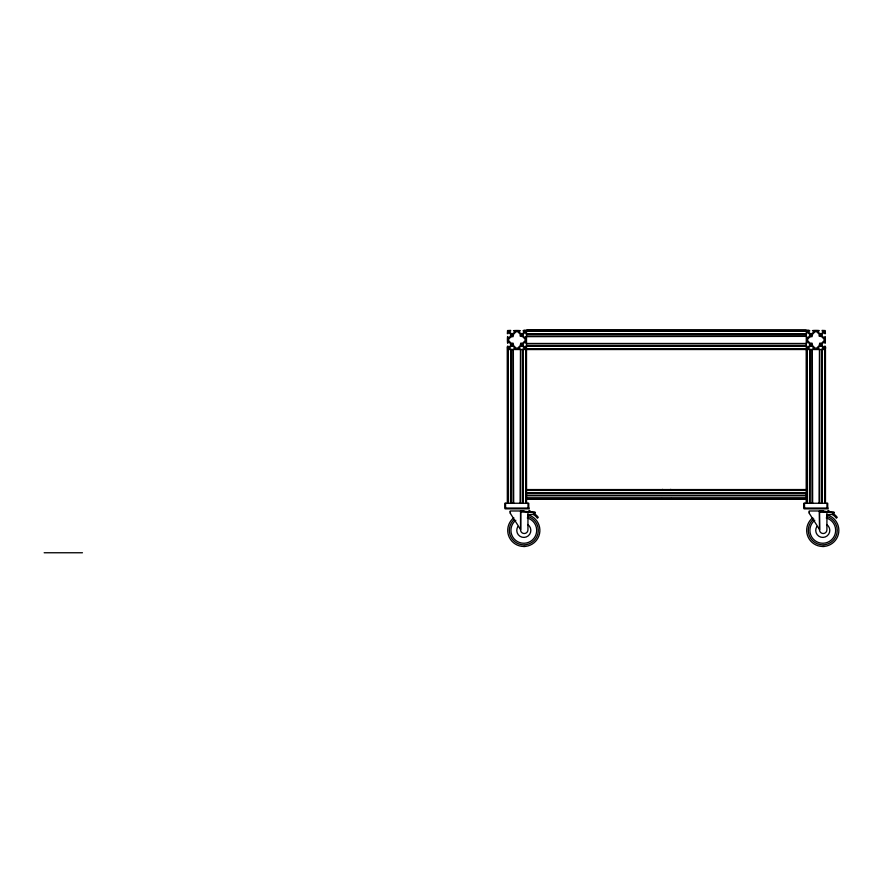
<?xml version="1.0" encoding="UTF-8"?>
<svg xmlns="http://www.w3.org/2000/svg" width="883" height="883" viewBox="0 0 883 883"><rect width="100%" height="100%" fill="white"/><g stroke="black" fill="none" stroke-linecap="round" stroke-linejoin="round"><path stroke-width="1.32" d="M826.918 514.855L833.751 514.27L834.093 512.306L819.49 510.981L826.93 511.654L826.907 529.811A3.709 3.709 0 0 1 823.199 533.52A3.709 3.709 0 0 1 819.49 529.811L819.446 510.981L819.7 529.767L809.369 513.476L809.181 511.61L809.38 513.476M525.683 503.255L525.683 349.525L526.511 348.697L806.267 348.619L807.095 349.525L807.084 503.255M806.278 346.302L807.084 346.246L807.095 348.112L809.523 345.695L809.523 343.741L807.095 341.324L806.687 343.465L526.091 343.465L525.683 341.324L523.266 343.741L523.266 345.695L525.683 348.112L525.694 346.246L526.511 346.302M824.645 503.255L824.645 349.525C827.239 348.917 824.115 342.957 824.656 348.112L822.239 345.695L822.239 343.741L824.656 341.324C825.605 349.414 825.594 330.463 824.656 338.509L822.239 336.092L822.239 334.138L824.656 331.721L824.667 333.586L825.406 333.697L825.241 330.551L822.095 330.385L822.239 331.136L824.082 331.136L821.654 333.564L819.711 333.564L817.283 331.136C825.362 330.132 806.389 330.132 814.479 331.136L812.051 333.564L810.108 333.564L807.68 331.136C812.89 331.611 806.852 328.597 806.278 331.136L526.511 331.059C525.716 328.608 520.021 331.688 525.098 331.136L522.681 333.564L520.727 333.564L518.31 331.136C526.367 330.264 507.449 330.264 515.495 331.136L513.078 333.564L511.125 333.564L508.707 331.136L510.573 331.125L510.683 330.385L507.537 330.551L507.372 333.697L508.111 333.586L508.122 331.721L510.551 334.138L510.551 336.092L508.122 338.509C507.096 330.43 507.217 349.37 508.122 341.324L510.551 343.741L510.551 345.695L508.122 348.112C508.619 342.88 505.617 348.984 508.122 349.525L508.122 503.255M671.356 498.498L670.594 499.005M662.062 489.646L662.636 489.403M525.893 349.491L526.003 503.255M824.877 349.491L824.854 503.255M527.957 514.855L534.789 514.27L535.131 512.306L520.529 510.981L520.529 529.811A3.709 3.709 0 0 0 524.237 533.52A3.709 3.709 0 0 0 527.946 529.811L527.968 511.654L520.573 511.643L535.12 512.394M806.576 349.525L806.433 503.255L806.267 330.242L526.511 330.242L526.511 503.255M806.278 330.341L526.511 330.374L806.278 330.507M526.511 330.65L806.278 330.661M526.511 330.849L806.267 330.849M526.511 334.072L806.267 334.072M526.511 336.015L806.267 336.015M526.511 343.675L806.267 343.675M526.511 345.617L806.267 345.617M526.511 346.224L806.267 346.202M526.511 348.84L806.267 348.84M526.511 348.94L806.267 349.039M526.511 349.127L806.267 349.204M526.511 349.381L806.267 349.282M526.511 489.568L806.267 489.568M526.511 489.723L806.267 489.646M526.511 489.91L806.267 489.811M526.511 490.01L806.267 490.01M526.511 490.22L806.267 490.22M526.511 492.615L806.267 492.615M526.511 493.233L806.267 493.233M526.511 495.175L806.267 495.175M526.511 495.782L806.267 495.782M526.511 498.178L806.267 498.178M526.511 498.398L806.267 498.398M806.267 498.498L526.511 498.586L806.267 498.685M526.511 498.895L806.267 498.829M526.511 498.972L806.267 499.005M529.016 508.045L504.811 508.045L504.811 503.255L528.762 503.255L528.762 508.045M827.978 508.045L803.773 508.045L803.773 503.255L827.724 503.255L827.724 508.045M505.054 508.851L529.016 508.851M804.016 508.851L827.978 508.851M510.208 510.981L524.116 510.981M809.17 510.981L823.077 510.981M523.652 546.456L525.253 546.456M822.614 546.456L824.214 546.456M44.15 552.758L82.461 552.758M826.93 511.654L819.534 511.776L834.082 512.394M520.771 511.003L520.738 529.767L510.407 513.476M670.594 489.403L671.179 489.646M662.636 499.005L661.886 498.498M819.082 503.255L819.435 349.105L817.283 348.697L819.711 346.279L821.654 346.279L824.082 348.697L821.93 349.105L822.25 503.255M822.095 349.447L822.228 503.255M830.649 512.615L828.375 510.352L827.526 511.202L829.049 512.714M531.687 512.615L529.414 510.352L528.564 511.202L530.087 512.714M826.963 503.255L826.963 508.045M825.473 503.255L825.462 349.525L507.295 349.525L507.361 503.255M825.296 503.255L825.219 349.525L825.053 503.255M821.643 349.525L821.643 503.255M819.689 349.525L819.689 503.255M812.647 503.255L812.327 349.105L814.479 348.697L812.051 346.279L810.108 346.279L807.68 348.697L809.832 349.105L809.479 503.255M812.04 349.525L812.04 503.255M810.086 349.525L810.086 503.255M806.874 349.525L806.874 503.255M806.676 349.525L806.775 503.255M804.534 503.255L804.534 508.045M528.001 503.255L528.001 508.045M526.257 349.525L526.4 503.255M526.091 349.525L526.18 503.255M523.288 503.255L522.957 349.105L525.098 348.697L522.681 346.279L520.727 346.279L518.31 348.697L520.462 349.105L520.12 503.255M522.681 349.525L522.681 503.255M520.727 349.525L520.727 503.255M513.685 503.255L513.354 349.105L515.495 348.697L513.078 346.279L511.125 346.279L508.707 348.697L510.86 349.105L510.517 503.255M513.078 349.525L513.078 503.255M511.125 349.525L511.125 503.255M507.902 349.525L507.913 503.255M507.703 349.525L507.714 503.255M507.615 349.525L507.626 503.255M505.573 503.255L505.573 508.045M828.32 515.275A16.093 16.093 0 0 1 836.609 538.586A16.093 16.093 0 0 1 812.172 542.493A16.093 16.093 0 0 1 812.79 517.747M826.687 516.434A14.481 14.481 0 0 1 835.594 537.107A14.481 14.481 0 0 1 813.519 541.522A14.481 14.481 0 0 1 813.795 519.016M826.256 517.979A12.87 12.87 0 0 1 834.17 536.367A12.87 12.87 0 0 1 814.545 540.286A12.87 12.87 0 0 1 814.788 520.275M826.676 524.524A7.042 7.042 0 0 1 828.629 534.281A7.042 7.042 0 0 1 818.861 536.235A7.042 7.042 0 0 1 816.907 526.478M832.57 513.376A12.472 12.472 0 0 1 837.216 517.372L836.356 518.222A12.605 12.605 0 0 0 831.72 514.226M528.155 514.888A16.093 16.093 0 0 1 538.045 537.857A16.093 16.093 0 0 1 513.52 542.758A16.093 16.093 0 0 1 513.829 517.747M533.608 513.376A12.472 12.472 0 0 1 538.255 517.372L537.394 518.222A12.605 12.605 0 0 0 532.747 514.226M527.725 516.434A14.481 14.481 0 0 1 536.809 536.776A14.481 14.481 0 0 1 515.153 541.985A14.481 14.481 0 0 1 513.972 519.745M527.294 517.979A12.87 12.87 0 0 1 535.208 536.367A12.87 12.87 0 0 1 515.584 540.286A12.87 12.87 0 0 1 515.827 520.275M527.714 524.524A7.042 7.042 0 0 1 529.668 534.281A7.042 7.042 0 0 1 519.899 536.235A7.042 7.042 0 0 1 517.946 526.478M511.18 334.856C512.295 338.542 514.072 332.317 511.18 334.856M511.18 344.458C512.295 348.145 514.072 341.92 511.18 344.458M520.782 334.856C521.897 338.542 523.674 332.317 520.782 334.856M520.782 344.458C521.897 348.145 523.674 341.92 520.782 344.458M810.153 334.856C811.267 338.542 813.055 332.317 810.153 334.856M810.153 344.458C811.267 348.145 813.055 341.92 810.153 344.458M819.755 334.856C820.87 338.542 822.658 332.317 819.755 334.856M819.755 344.458C820.87 348.145 822.658 341.92 819.755 344.458M525.694 336.644L525.683 338.509L523.266 336.092L523.266 334.138L525.683 331.721L526.091 333.873L806.687 333.873L807.095 331.721L809.523 334.138L809.523 336.092L807.095 338.509L806.687 336.368L525.694 336.644M511.125 336.677L508.707 339.094L508.707 340.739L511.125 343.167L513.078 343.167L513.663 345.695L516.08 348.112L517.725 348.112L520.153 345.695L520.727 343.167L522.681 343.167L525.098 340.739L525.098 339.094L522.681 336.677L520.153 336.092L520.153 334.138L517.725 331.721L516.08 331.721L513.663 334.138L513.078 336.677L511.125 336.677M810.108 336.677L807.68 339.094L807.68 340.739L810.108 343.167L812.051 343.167L812.636 345.695L815.053 348.112L816.698 348.112L819.126 345.695L819.711 343.167L821.654 343.167L824.082 340.739L824.082 339.094L821.654 336.677L819.126 336.092L819.126 334.138L816.698 331.721L815.053 331.721L812.636 334.138L812.051 336.677L810.108 336.677M510.231 511.61L510.418 513.476L510.219 511.61"/></g></svg>
